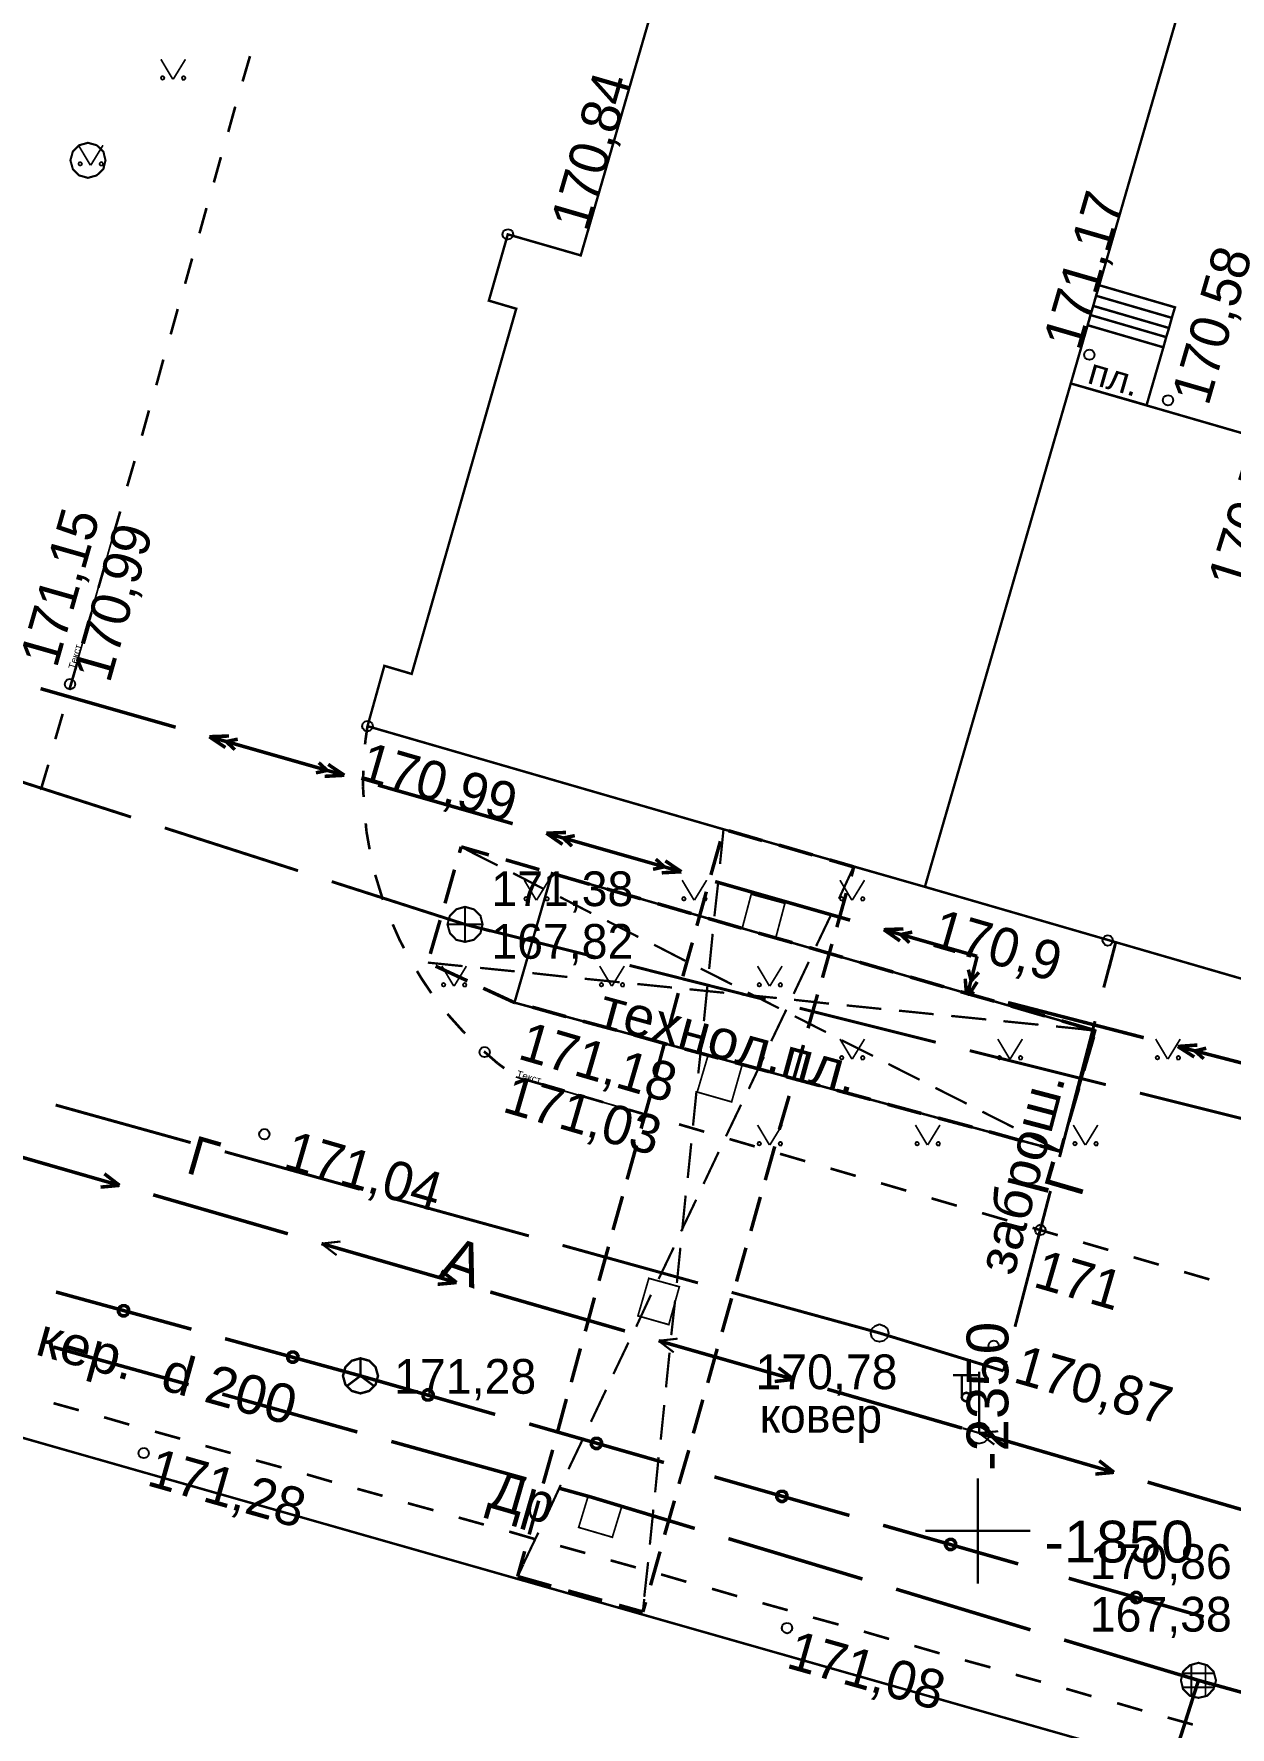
# Model space of a CAD drawing. Extents: x -2634 to -2115, y -2142 to -1393.
# Drawn here: x -2376.91 to -2342.81, y -1855.59 to -1807.33 of the extents above; entities that cross this region are included whole.
import ezdxf

# ---------------------------------------------------------------- set-up
doc = ezdxf.new("R2010")
doc.units = 0
doc.header["$MEASUREMENT"] = 0
for name, color, linetype in [('500_Дополн-Бордюры__п', 7, 'Continuous'), ('500_Дополн-Ступени__л', 7, 'Continuous'), ('500_Дороги-Проезжие_ч', 7, 'Continuous'), ('500_Линии_-Линии_связ', 7, 'Continuous'), ('500_Линии_-Смотровые_', 7, 'Continuous'), ('500_Линии_-Фонари_час', 7, 'Continuous'), ('500_Линии_-Электрокаб', 7, 'Continuous'), ('500_Объект-Баки__цист', 7, 'Continuous'), ('500_Объект-Опоры', 7, 'Continuous'), ('500_Растит-Газоны__са', 7, 'Continuous'), ('500_Растит-Лес_и_лесо', 7, 'Continuous'), ('500_Рельеф-Высотные_о', 7, 'Continuous'), ('500_Строен-Дополнения', 7, 'Continuous'), ('500_Строен-Здания', 7, 'Continuous'), ('500_Трубоп-Газопровод', 7, 'Continuous'), ('500_Трубоп-Канализаци', 7, 'Continuous'), ('500_Трубоп-Смотровые_', 7, 'Continuous'), ('ЗАЯВКИ-Условные_з', 7, 'Continuous')]:
    doc.layers.add(name, color=color, linetype=linetype)
doc.styles.add('TARIAL', font='Arial')

# ---------------------------------------------------------------- blocks, each defined once
blk = doc.blocks.new('block_25')
at = {"layer": '500_Растит-Газоны__са', "color": 0, "const_width": 0.05}
for points in [[(2.35, 3.02), (2.69, 2.45)], [(2.7, 2.45), (3.05, 3.02)], [(0, 0.57), (0.34, 0)], [(0.35, 0), (0.7, 0.57)]]:
    blk.add_lwpolyline(points, dxfattribs=at)
for points in [[(2.4, 2.54), (2.42, 2.53), (2.44, 2.51), (2.45, 2.49), (2.44, 2.46), (2.42, 2.45), (2.4, 2.44), (2.37, 2.45), (2.36, 2.46), (2.35, 2.49), (2.36, 2.51), (2.37, 2.53)], [(3, 2.54), (3.02, 2.53), (3.04, 2.51), (3.05, 2.49), (3.04, 2.46), (3.02, 2.44), (3, 2.44), (2.97, 2.44), (2.96, 2.46), (2.95, 2.49), (2.96, 2.51), (2.97, 2.53)], [(0.05, 0.09), (0.07, 0.08), (0.09, 0.06), (0.1, 0.04), (0.09, 0.01), (0.07, 0), (0.05, -0.01), (0.02, 0), (0.01, 0.01), (0, 0.04), (0.01, 0.06), (0.02, 0.08)], [(0.65, 0.09), (0.68, 0.08), (0.69, 0.06), (0.7, 0.04), (0.69, 0.01), (0.68, -0.01), (0.65, -0.01), (0.63, -0.01), (0.61, 0.01), (0.6, 0.04), (0.61, 0.06), (0.63, 0.08)]]:
    blk.add_lwpolyline(points, close=True, dxfattribs=at)

msp = doc.modelspace()

# ---------------------------------------------------------------- linework, layer by layer
at = {"layer": '500_Дополн-Бордюры__п', "color": 1, "const_width": 0.075}
for points in [[(-2370.96, -1808.68), (-2370.75, -1807.96)], [(-2371.37, -1810.12), (-2371.17, -1809.4)], [(-2371.78, -1811.56), (-2371.58, -1810.84)], [(-2372.19, -1813.01), (-2371.99, -1812.29)], [(-2372.6, -1814.45), (-2372.4, -1813.73)], [(-2373.01, -1815.89), (-2372.81, -1815.17)], [(-2373.42, -1817.34), (-2373.22, -1816.61)], [(-2373.83, -1818.78), (-2373.63, -1818.06)], [(-2374.25, -1820.22), (-2374.04, -1819.5)], [(-2374.66, -1821.66), (-2374.45, -1820.94)], [(-2375.07, -1823.11), (-2374.86, -1822.38)], [(-2375.48, -1824.55), (-2375.27, -1823.83)], [(-2375.89, -1825.99), (-2375.68, -1825.27)], [(-2376.3, -1827.43), (-2376.09, -1826.71)], [(-2367.47, -1827.58), (-2367.46, -1827.47)], [(-2367.46, -1827.47), (-2367.4, -1827.06)], [(-2367.4, -1827.06), (-2367.45, -1827.4)], [(-2376.7, -1828.83), (-2376.5, -1828.16)], [(-2367.53, -1828.77), (-2367.52, -1828.33)], [(-2376.74, -1828.86), (-2376.7, -1828.83)], [(-2367.51, -1829.08), (-2367.53, -1828.77)], [(-2367.43, -1830.06), (-2367.45, -1829.83)], [(-2367.34, -1830.57), (-2367.43, -1830.06)], [(-2367.17, -1831.33), (-2367.18, -1831.3)], [(-2366.98, -1831.95), (-2367.17, -1831.33)], [(-2366.96, -1832.01), (-2366.98, -1831.95)], [(-2366.49, -1833.14), (-2366.68, -1832.71)], [(-2366.36, -1833.39), (-2366.49, -1833.14)], [(-2365.85, -1834.27), (-2365.99, -1834.04)], [(-2365.58, -1834.67), (-2365.85, -1834.27)], [(-2365.08, -1835.31), (-2365.12, -1835.26)], [(-2364.65, -1835.79), (-2365.08, -1835.31)], [(-2364.62, -1835.82), (-2364.65, -1835.79)], [(-2363.69, -1836.67), (-2364.08, -1836.33)], [(-2363.5, -1836.81), (-2363.69, -1836.67)], [(-2362.12, -1837.36), (-2362.84, -1837.15)], [(-2360.68, -1837.78), (-2361.4, -1837.57)], [(-2359.24, -1838.2), (-2359.96, -1837.99)], [(-2357.8, -1838.62), (-2358.52, -1838.41)], [(-2356.36, -1839.04), (-2357.08, -1838.83)], [(-2354.92, -1839.46), (-2355.64, -1839.25)], [(-2353.48, -1839.88), (-2354.2, -1839.67)], [(-2352.04, -1840.3), (-2352.76, -1840.09)], [(-2350.6, -1840.73), (-2351.32, -1840.52)], [(-2349.16, -1841.15), (-2349.88, -1840.94)], [(-2347.72, -1841.57), (-2348.44, -1841.36)], [(-2346.28, -1841.99), (-2347, -1841.78)], [(-2344.84, -1842.41), (-2345.56, -1842.2)], [(-2343.4, -1842.83), (-2344.12, -1842.62)], [(-2375.63, -1846.56), (-2376.35, -1846.36)], [(-2374.19, -1846.97), (-2374.91, -1846.76)], [(-2372.74, -1847.37), (-2373.46, -1847.17)], [(-2371.3, -1847.78), (-2372.02, -1847.58)], [(-2369.85, -1848.19), (-2370.58, -1847.99)], [(-2368.41, -1848.6), (-2369.13, -1848.39)], [(-2366.97, -1849), (-2367.69, -1848.8)], [(-2365.52, -1849.41), (-2366.25, -1849.21)], [(-2364.08, -1849.82), (-2364.8, -1849.62)], [(-2362.64, -1850.23), (-2363.36, -1850.02)], [(-2361.19, -1850.63), (-2361.91, -1850.43)], [(-2359.75, -1851.04), (-2360.47, -1850.84)], [(-2358.31, -1851.45), (-2359.03, -1851.24)], [(-2356.86, -1851.86), (-2357.58, -1851.65)], [(-2355.42, -1852.26), (-2356.14, -1852.06)], [(-2353.97, -1852.67), (-2354.7, -1852.47)], [(-2352.53, -1853.08), (-2353.25, -1852.87)], [(-2351.09, -1853.49), (-2351.81, -1853.28)], [(-2349.64, -1853.89), (-2350.37, -1853.69)], [(-2348.2, -1854.3), (-2348.92, -1854.1)], [(-2346.76, -1854.71), (-2347.48, -1854.5)], [(-2345.31, -1855.12), (-2346.03, -1854.91)], [(-2343.87, -1855.52), (-2344.59, -1855.32)]]:
    msp.add_lwpolyline(points, dxfattribs=at)
at = {"layer": '500_Дополн-Ступени__л', "color": 0, "const_width": 0.07}
for points in [[(-2346.63, -1814.79), (-2346.71, -1815.08), (-2344.55, -1815.71), (-2344.47, -1815.42)], [(-2346.54, -1814.49), (-2346.63, -1814.79), (-2344.47, -1815.42), (-2344.38, -1815.12)], [(-2346.79, -1815.34), (-2346.87, -1815.63), (-2344.71, -1816.26), (-2344.63, -1815.97)], [(-2346.71, -1815.08), (-2346.79, -1815.34), (-2344.63, -1815.97), (-2344.55, -1815.71)]]:
    msp.add_lwpolyline(points, close=True, dxfattribs=at)
at = {"layer": '500_Линии_-Линии_связ', "color": 0, "const_width": 0.1}
for points in [[(-2372.42, -1844.25), (-2376.28, -1843.19)], [(-2367.6, -1845.58), (-2371.46, -1844.52)], [(-2367.6, -1845.58), (-2363.76, -1846.68)], [(-2362.79, -1846.95), (-2358.95, -1848.05)], [(-2357.51, -1848.46), (-2353.66, -1849.56)], [(-2352.7, -1849.84), (-2348.85, -1850.94)], [(-2347.41, -1851.35), (-2343.56, -1852.45)]]:
    msp.add_lwpolyline(points, dxfattribs=at)
for points in [[(-2374.39, -1843.87), (-2374.46, -1843.83), (-2374.5, -1843.76), (-2374.5, -1843.68), (-2374.46, -1843.62), (-2374.39, -1843.58), (-2374.31, -1843.58), (-2374.24, -1843.62), (-2374.21, -1843.68), (-2374.21, -1843.76), (-2374.25, -1843.83), (-2374.31, -1843.87)], [(-2369.57, -1845.19), (-2369.64, -1845.15), (-2369.67, -1845.09), (-2369.67, -1845.01), (-2369.64, -1844.94), (-2369.57, -1844.9), (-2369.49, -1844.9), (-2369.42, -1844.94), (-2369.38, -1845.01), (-2369.39, -1845.09), (-2369.42, -1845.15), (-2369.49, -1845.19)], [(-2365.64, -1845.98), (-2365.57, -1846.02), (-2365.53, -1846.09), (-2365.53, -1846.17), (-2365.57, -1846.24), (-2365.64, -1846.27), (-2365.72, -1846.27), (-2365.79, -1846.23), (-2365.82, -1846.16), (-2365.82, -1846.09), (-2365.78, -1846.02), (-2365.71, -1845.98)], [(-2360.83, -1847.36), (-2360.76, -1847.4), (-2360.73, -1847.46), (-2360.73, -1847.54), (-2360.77, -1847.61), (-2360.83, -1847.65), (-2360.91, -1847.65), (-2360.98, -1847.61), (-2361.02, -1847.54), (-2361.01, -1847.46), (-2360.97, -1847.39), (-2360.91, -1847.36)], [(-2355.54, -1848.87), (-2355.47, -1848.91), (-2355.44, -1848.98), (-2355.44, -1849.05), (-2355.48, -1849.12), (-2355.55, -1849.16), (-2355.62, -1849.16), (-2355.69, -1849.12), (-2355.73, -1849.05), (-2355.73, -1848.97), (-2355.69, -1848.9), (-2355.62, -1848.87)], [(-2350.73, -1850.24), (-2350.67, -1850.28), (-2350.63, -1850.35), (-2350.63, -1850.43), (-2350.67, -1850.49), (-2350.74, -1850.53), (-2350.82, -1850.53), (-2350.88, -1850.49), (-2350.92, -1850.42), (-2350.92, -1850.34), (-2350.88, -1850.28), (-2350.81, -1850.24)], [(-2345.45, -1851.75), (-2345.38, -1851.79), (-2345.34, -1851.86), (-2345.34, -1851.94), (-2345.38, -1852.01), (-2345.45, -1852.04), (-2345.53, -1852.04), (-2345.59, -1852), (-2345.63, -1851.93), (-2345.63, -1851.86), (-2345.59, -1851.79), (-2345.52, -1851.75)]]:
    msp.add_lwpolyline(points, close=True, dxfattribs=at)
at = {"layer": '500_Линии_-Смотровые_', "color": 0, "const_width": 0.07}
for points in [[(-2367.6, -1845.08), (-2367.35, -1845.15), (-2367.17, -1845.33), (-2367.1, -1845.58), (-2367.17, -1845.83), (-2367.35, -1846.01), (-2367.6, -1846.08), (-2367.85, -1846.01), (-2368.03, -1845.83), (-2368.1, -1845.58), (-2368.03, -1845.33), (-2367.85, -1845.15)], [(-2367.6, -1845.53), (-2367.6, -1845.53), (-2367.6, -1845.53), (-2367.6, -1845.53), (-2367.6, -1845.53), (-2367.6, -1845.53), (-2367.6, -1845.53), (-2367.6, -1845.53), (-2367.6, -1845.53), (-2367.6, -1845.53), (-2367.6, -1845.53), (-2367.6, -1845.53)]]:
    msp.add_lwpolyline(points, close=True, dxfattribs=at)
at = {"layer": '500_Линии_-Смотровые_', "color": 0, "const_width": 0.065}
for points in [[(-2367.6, -1845.08), (-2367.6, -1845.58)], [(-2368, -1845.88), (-2367.6, -1845.58)], [(-2367.6, -1845.58), (-2367.2, -1845.88)]]:
    msp.add_lwpolyline(points, dxfattribs=at)
at = {"layer": '500_Линии_-Фонари_час', "color": 0, "const_width": 0.065}
for points in [[(-2350.71, -1845.56), (-2349.96, -1845.56)], [(-2350.46, -1846.21), (-2350.46, -1845.56)], [(-2350.21, -1846.21), (-2350.21, -1845.56)], [(-2349.96, -1847.21), (-2349.96, -1845.46)], [(-2350.46, -1846.19), (-2350.46, -1846.06)], [(-2350.46, -1846.19), (-2350.46, -1846.06)], [(-2350.21, -1846.19), (-2350.21, -1846.06)], [(-2350.21, -1846.16), (-2350.21, -1846.16)]]:
    msp.add_lwpolyline(points, dxfattribs=at)
at = {"layer": '500_Линии_-Фонари_час', "color": 0, "const_width": 0.07}
msp.add_lwpolyline([(-2350.46, -1846.19), (-2350.44, -1846.12), (-2350.39, -1846.08), (-2350.33, -1846.06), (-2350.27, -1846.08), (-2350.22, -1846.12), (-2350.21, -1846.19), (-2350.22, -1846.25), (-2350.27, -1846.29), (-2350.33, -1846.31), (-2350.39, -1846.29), (-2350.44, -1846.25)], close=True, dxfattribs=at)
at = {"layer": '500_Линии_-Электрокаб', "color": 12, "const_width": 0.1}
for points in [[(-2372.87, -1827.09), (-2376.72, -1825.99)], [(-2371.35, -1827.34), (-2371.91, -1827.36)], [(-2368.06, -1828.46), (-2371.91, -1827.36)], [(-2371.45, -1827.67), (-2371.91, -1827.36)], [(-2371.1, -1827.43), (-2371.43, -1827.5)], [(-2371.18, -1827.73), (-2371.43, -1827.5)], [(-2368.55, -1828.32), (-2368.87, -1828.39)], [(-2368.55, -1828.32), (-2368.79, -1828.1)], [(-2368.06, -1828.46), (-2368.62, -1828.49)], [(-2368.06, -1828.46), (-2368.52, -1828.15)], [(-2363.26, -1829.84), (-2367.1, -1828.74)], [(-2361.74, -1830.09), (-2362.3, -1830.11)], [(-2358.45, -1831.21), (-2362.3, -1830.11)], [(-2361.84, -1830.43), (-2362.3, -1830.11)], [(-2361.49, -1830.18), (-2361.82, -1830.25)], [(-2361.57, -1830.48), (-2361.82, -1830.25)], [(-2358.94, -1831.07), (-2359.18, -1830.85)], [(-2358.94, -1831.07), (-2359.26, -1831.14)], [(-2358.45, -1831.21), (-2359.01, -1831.24)], [(-2358.45, -1831.21), (-2358.91, -1830.9)], [(-2353.64, -1832.59), (-2357.49, -1831.49)], [(-2352.12, -1832.84), (-2352.68, -1832.86)], [(-2350.02, -1833.62), (-2352.68, -1832.86)], [(-2352.22, -1833.18), (-2352.68, -1832.86)], [(-2351.87, -1832.93), (-2352.2, -1833)], [(-2351.95, -1833.23), (-2352.2, -1833)], [(-2350.28, -1834.65), (-2350.02, -1833.62)], [(-2350.33, -1834.63), (-2350.36, -1834.26)], [(-2350.19, -1834.32), (-2350.27, -1834)], [(-2350.19, -1834.32), (-2349.97, -1834.08)], [(-2350.11, -1834.69), (-2350.29, -1834.7)], [(-2350.11, -1834.69), (-2350.28, -1834.65)], [(-2350.11, -1834.69), (-2350.26, -1834.59)], [(-2350.22, -1834.66), (-2350.02, -1834.35)], [(-2345.27, -1835.94), (-2349.14, -1834.94)], [(-2343.74, -1836.15), (-2344.3, -1836.19)], [(-2340.43, -1837.19), (-2344.3, -1836.19)], [(-2343.83, -1836.49), (-2344.3, -1836.19)], [(-2343.49, -1836.24), (-2343.81, -1836.32)], [(-2343.56, -1836.54), (-2343.81, -1836.32)]]:
    msp.add_lwpolyline(points, dxfattribs=at)
at = {"layer": '500_Линии_-Электрокаб', "color": 1}
for points, const_width in [([(-2378.32, -1839.04), (-2374.47, -1840.15)], 0.1), ([(-2374.9, -1839.82), (-2374.47, -1840.15)], 0.1), ([(-2375.01, -1840.2), (-2374.47, -1840.15)], 0.1), ([(-2373.51, -1840.42), (-2369.67, -1841.53)], 0.1), ([(-2368.71, -1841.81), (-2364.86, -1842.92)], 0.1), ([(-2368.71, -1841.81), (-2368.17, -1841.75)], 0.06), ([(-2368.71, -1841.81), (-2368.28, -1842.14)], 0.06), ([(-2365.4, -1842.97), (-2364.86, -1842.92)], 0.1), ([(-2365.29, -1842.59), (-2364.86, -1842.92)], 0.1), ([(-2363.9, -1843.19), (-2360.06, -1844.3)], 0.1), ([(-2359.1, -1844.58), (-2355.25, -1845.68)], 0.1), ([(-2359.1, -1844.58), (-2358.56, -1844.52)], 0.06), ([(-2359.1, -1844.58), (-2358.67, -1844.91)], 0.06), ([(-2355.68, -1845.35), (-2355.25, -1845.68)], 0.1), ([(-2355.79, -1845.74), (-2355.25, -1845.68)], 0.1), ([(-2354.29, -1845.96), (-2350.45, -1847.07)], 0.1), ([(-2349.96, -1847.21), (-2350.44, -1847.07)], 0.06), ([(-2349.96, -1847.21), (-2346.12, -1848.33)], 0.1), ([(-2349.96, -1847.21), (-2349.42, -1847.16)], 0.06), ([(-2349.96, -1847.21), (-2349.53, -1847.54)], 0.06), ([(-2346.54, -1848), (-2346.12, -1848.33)], 0.1), ([(-2346.65, -1848.38), (-2346.12, -1848.33)], 0.1), ([(-2345.16, -1848.61), (-2341.32, -1849.73)], 0.1)]:
    msp.add_lwpolyline(points, dxfattribs=dict(at, const_width=const_width))
at = {"layer": '500_Объект-Баки__цист', "color": 0, "const_width": 0.07}
msp.add_lwpolyline([(-2346.65, -1835.74), (-2362.14, -1831.25), (-2363.21, -1834.94), (-2347.64, -1839.18)], close=True, dxfattribs=at)
at = {"layer": '500_Объект-Опоры', "color": 0, "const_width": 0.05}
for points in [[(-2356.72, -1832.83), (-2355.76, -1833.09), (-2355.5, -1832.11), (-2356.46, -1831.85)], [(-2358, -1837.49), (-2357.02, -1837.77), (-2356.72, -1836.72), (-2357.69, -1836.44)], [(-2359.69, -1843.87), (-2358.81, -1844.12), (-2358.51, -1843.04), (-2359.38, -1842.8)], [(-2361.38, -1849.9), (-2360.42, -1850.18), (-2360.15, -1849.3), (-2361.11, -1849.01)]]:
    msp.add_lwpolyline(points, close=True, dxfattribs=at)
at = {"layer": '500_Объект-Опоры', "color": 1, "const_width": 0.05}
msp.add_lwpolyline([(-2349.96, -1846.91), (-2349.81, -1846.95), (-2349.7, -1847.06), (-2349.66, -1847.21), (-2349.7, -1847.36), (-2349.81, -1847.47), (-2349.96, -1847.51), (-2350.11, -1847.47), (-2350.22, -1847.36), (-2350.26, -1847.21), (-2350.22, -1847.06), (-2350.11, -1846.95)], close=True, dxfattribs=at)
at = {"layer": '500_Растит-Лес_и_лесо', "color": 0, "const_width": 0.06}
msp.add_lwpolyline([(-2375.37, -1810.43), (-2375.12, -1810.5), (-2374.93, -1810.68), (-2374.87, -1810.93), (-2374.93, -1811.18), (-2375.12, -1811.36), (-2375.37, -1811.43), (-2375.62, -1811.36), (-2375.8, -1811.18), (-2375.87, -1810.93), (-2375.8, -1810.68), (-2375.62, -1810.5)], close=True, dxfattribs=at)
at = {"layer": '500_Рельеф-Высотные_о', "color": 0}
for points in [[(-2363.4, -1812.89), (-2363.32, -1812.91), (-2363.27, -1812.96), (-2363.25, -1813.04), (-2363.27, -1813.11), (-2363.32, -1813.17), (-2363.4, -1813.19), (-2363.47, -1813.17), (-2363.53, -1813.11), (-2363.55, -1813.04), (-2363.53, -1812.96), (-2363.47, -1812.91)], [(-2346.82, -1816.32), (-2346.74, -1816.34), (-2346.69, -1816.4), (-2346.67, -1816.47), (-2346.69, -1816.55), (-2346.74, -1816.6), (-2346.82, -1816.62), (-2346.89, -1816.6), (-2346.95, -1816.55), (-2346.97, -1816.47), (-2346.95, -1816.4), (-2346.89, -1816.34)], [(-2344.58, -1817.62), (-2344.5, -1817.64), (-2344.45, -1817.69), (-2344.43, -1817.77), (-2344.45, -1817.84), (-2344.5, -1817.9), (-2344.58, -1817.92), (-2344.65, -1817.9), (-2344.71, -1817.84), (-2344.73, -1817.77), (-2344.71, -1817.69), (-2344.65, -1817.64)], [(-2375.88, -1825.71), (-2375.81, -1825.73), (-2375.75, -1825.79), (-2375.73, -1825.86), (-2375.75, -1825.94), (-2375.81, -1825.99), (-2375.88, -1826.01), (-2375.96, -1825.99), (-2376.01, -1825.94), (-2376.03, -1825.86), (-2376.01, -1825.79), (-2375.96, -1825.73)], [(-2367.4, -1826.91), (-2367.33, -1826.93), (-2367.27, -1826.98), (-2367.25, -1827.06), (-2367.27, -1827.13), (-2367.33, -1827.19), (-2367.4, -1827.21), (-2367.48, -1827.19), (-2367.53, -1827.13), (-2367.55, -1827.06), (-2367.53, -1826.98), (-2367.48, -1826.93)], [(-2346.3, -1833.02), (-2346.22, -1833.04), (-2346.17, -1833.09), (-2346.15, -1833.17), (-2346.17, -1833.24), (-2346.22, -1833.3), (-2346.3, -1833.32), (-2346.37, -1833.3), (-2346.42, -1833.24), (-2346.45, -1833.17), (-2346.42, -1833.09), (-2346.37, -1833.04)], [(-2364.06, -1836.2), (-2363.99, -1836.22), (-2363.93, -1836.28), (-2363.91, -1836.35), (-2363.93, -1836.43), (-2363.99, -1836.48), (-2364.06, -1836.5), (-2364.14, -1836.48), (-2364.19, -1836.43), (-2364.21, -1836.35), (-2364.19, -1836.28), (-2364.14, -1836.22)], [(-2370.34, -1838.54), (-2370.26, -1838.56), (-2370.21, -1838.62), (-2370.19, -1838.69), (-2370.21, -1838.77), (-2370.26, -1838.82), (-2370.34, -1838.84), (-2370.41, -1838.82), (-2370.47, -1838.77), (-2370.49, -1838.69), (-2370.47, -1838.62), (-2370.41, -1838.56)], [(-2348.22, -1841.27), (-2348.14, -1841.29), (-2348.09, -1841.35), (-2348.07, -1841.42), (-2348.09, -1841.5), (-2348.14, -1841.55), (-2348.22, -1841.57), (-2348.29, -1841.55), (-2348.35, -1841.5), (-2348.37, -1841.42), (-2348.35, -1841.35), (-2348.29, -1841.29)], [(-2349.55, -1844.57), (-2349.47, -1844.59), (-2349.42, -1844.65), (-2349.4, -1844.72), (-2349.42, -1844.8), (-2349.47, -1844.85), (-2349.55, -1844.87), (-2349.62, -1844.85), (-2349.68, -1844.8), (-2349.7, -1844.72), (-2349.68, -1844.65), (-2349.62, -1844.59)], [(-2373.78, -1847.63), (-2373.7, -1847.65), (-2373.65, -1847.71), (-2373.63, -1847.78), (-2373.65, -1847.86), (-2373.7, -1847.91), (-2373.78, -1847.93), (-2373.85, -1847.91), (-2373.91, -1847.86), (-2373.93, -1847.78), (-2373.91, -1847.71), (-2373.85, -1847.65)], [(-2355.44, -1852.62), (-2355.36, -1852.64), (-2355.31, -1852.69), (-2355.29, -1852.77), (-2355.31, -1852.84), (-2355.36, -1852.9), (-2355.44, -1852.92), (-2355.51, -1852.9), (-2355.57, -1852.84), (-2355.59, -1852.77), (-2355.57, -1852.69), (-2355.51, -1852.64)]]:
    msp.add_lwpolyline(points, close=True, dxfattribs=at)
at = {"layer": '500_Рельеф-Высотные_о', "color": 0, "const_width": 0.05}
for points in [[(-2375.74, -1825.45), (-2374.59, -1821.41)], [(-2363.17, -1837.06), (-2359.14, -1838.23)]]:
    msp.add_lwpolyline(points, dxfattribs=at)
at = {"layer": '500_Строен-Дополнения', "color": 0, "const_width": 0.07}
msp.add_lwpolyline([(-2346.87, -1815.63), (-2347.35, -1817.29), (-2345.19, -1817.91), (-2344.71, -1816.26)], close=True, dxfattribs=at)
at = {"layer": '500_Строен-Дополнения', "color": 0}
for points, const_width in [([(-2357.34, -1830.34), (-2357.61, -1831.3)], 0.1), ([(-2357.25, -1830), (-2357.35, -1830.99)], 0.065), ([(-2357.25, -1830), (-2356.82, -1830.12)], 0.065), ([(-2356.15, -1830.32), (-2357.11, -1830.04)], 0.1), ([(-2364.73, -1830.5), (-2364.78, -1830.67)], 0.1), ([(-2363.94, -1830.73), (-2364.73, -1830.5)], 0.1), ([(-2364.73, -1830.5), (-2364.39, -1830.67)], 0.065), ([(-2363.69, -1831.03), (-2364.58, -1830.58)], 0.065), ([(-2362.5, -1831.15), (-2363.46, -1830.87)], 0.1), ([(-2354.71, -1830.73), (-2355.67, -1830.45)], 0.1), ([(-2353.54, -1831.07), (-2354.23, -1830.87)], 0.1), ([(-2364.92, -1831.15), (-2365.19, -1832.11)], 0.1), ([(-2362.36, -1831.71), (-2363.25, -1831.25)], 0.065), ([(-2361.06, -1831.57), (-2362.02, -1831.29)], 0.1), ([(-2353.54, -1831.07), (-2353.96, -1831.98)], 0.065), ([(-2353.61, -1831.34), (-2353.54, -1831.07)], 0.1), ([(-2359.61, -1831.98), (-2360.58, -1831.7)], 0.1), ([(-2357.74, -1831.78), (-2358.01, -1832.75)], 0.1), ([(-2357.4, -1831.49), (-2357.51, -1832.48)], 0.065), ([(-2354.02, -1832.79), (-2353.75, -1831.82)], 0.1), ([(-2361.02, -1832.39), (-2361.91, -1831.93)], 0.065), ([(-2358.17, -1832.4), (-2359.13, -1832.12)], 0.1), ([(-2365.33, -1832.59), (-2365.61, -1833.55)], 0.1), ([(-2359.68, -1833.07), (-2360.57, -1832.61)], 0.065), ([(-2356.73, -1832.82), (-2357.69, -1832.54)], 0.1), ([(-2354.18, -1832.43), (-2354.61, -1833.33)], 0.065), ([(-2358.14, -1833.23), (-2358.41, -1834.19)], 0.1), ([(-2357.56, -1832.98), (-2357.66, -1833.98)], 0.065), ([(-2355.29, -1833.23), (-2356.25, -1832.96)], 0.1), ([(-2354.43, -1834.23), (-2354.16, -1833.27)], 0.1), ([(-2358.34, -1833.75), (-2359.23, -1833.29)], 0.065), ([(-2353.85, -1833.65), (-2354.81, -1833.37)], 0.1), ([(-2365.68, -1833.8), (-2364.69, -1833.9)], 0.065), ([(-2365.46, -1833.9), (-2364.55, -1834.32)], 0.1), ([(-2364.19, -1833.95), (-2363.2, -1834.05)], 0.065), ([(-2362.7, -1834.1), (-2361.7, -1834.21)], 0.065), ([(-2357.01, -1834.42), (-2357.9, -1833.97)], 0.065), ([(-2354.82, -1833.78), (-2355.25, -1834.69)], 0.065), ([(-2352.41, -1834.07), (-2353.37, -1833.79)], 0.1), ([(-2350.97, -1834.49), (-2351.93, -1834.21)], 0.1), ([(-2364.1, -1834.53), (-2363.21, -1834.94)], 0.1), ([(-2361.21, -1834.26), (-2360.21, -1834.36)], 0.065), ([(-2359.71, -1834.41), (-2358.72, -1834.51)], 0.065), ([(-2358.54, -1834.67), (-2358.8, -1835.64)], 0.1), ([(-2358.22, -1834.56), (-2357.23, -1834.66)], 0.065), ([(-2357.71, -1834.47), (-2357.81, -1835.47)], 0.065), ([(-2356.73, -1834.71), (-2355.73, -1834.81)], 0.065), ([(-2355.67, -1835.1), (-2356.56, -1834.65)], 0.065), ([(-2354.84, -1835.67), (-2354.57, -1834.71)], 0.1), ([(-2349.53, -1834.9), (-2350.49, -1834.63)], 0.1), ([(-2363.21, -1834.94), (-2363.19, -1834.94)], 0.1), ([(-2362.7, -1835.07), (-2361.74, -1835.34)], 0.1), ([(-2355.46, -1835.14), (-2355.89, -1836.04)], 0.065), ([(-2355.24, -1834.86), (-2354.24, -1834.97)], 0.065), ([(-2353.74, -1835.02), (-2352.75, -1835.12)], 0.065), ([(-2352.25, -1835.17), (-2351.26, -1835.27)], 0.065), ([(-2348.09, -1835.32), (-2349.05, -1835.04)], 0.1), ([(-2361.26, -1835.47), (-2360.29, -1835.73)], 0.1), ([(-2354.33, -1835.78), (-2355.22, -1835.33)], 0.065), ([(-2350.76, -1835.32), (-2349.76, -1835.42)], 0.065), ([(-2349.27, -1835.47), (-2348.27, -1835.57)], 0.065), ([(-2347.77, -1835.62), (-2346.78, -1835.72)], 0.065), ([(-2346.65, -1835.74), (-2347.61, -1835.46)], 0.1), ([(-2359.81, -1835.86), (-2358.85, -1836.13)], 0.1), ([(-2358.94, -1836.12), (-2359.2, -1837.08)], 0.1), ([(-2357.86, -1835.96), (-2357.97, -1836.96)], 0.065), ([(-2355.25, -1837.12), (-2354.97, -1836.15)], 0.1), ([(-2352.99, -1836.46), (-2353.89, -1836.01)], 0.065), ([(-2346.65, -1835.74), (-2347.02, -1835.7)], 0.065), ([(-2346.98, -1836.88), (-2346.7, -1835.92)], 0.1), ([(-2358.36, -1836.26), (-2357.4, -1836.52)], 0.1), ([(-2356.92, -1836.65), (-2355.95, -1836.91)], 0.1), ([(-2356.1, -1836.49), (-2356.53, -1837.4)], 0.065), ([(-2355.47, -1837.05), (-2354.5, -1837.31)], 0.1), ([(-2351.66, -1837.14), (-2352.55, -1836.69)], 0.065), ([(-2359.33, -1837.57), (-2359.6, -1838.53)], 0.1), ([(-2358.02, -1837.46), (-2358.12, -1838.45)], 0.065), ([(-2355.66, -1838.56), (-2355.38, -1837.6)], 0.1), ([(-2354.02, -1837.44), (-2353.06, -1837.7)], 0.1), ([(-2350.32, -1837.82), (-2351.21, -1837.37)], 0.065), ([(-2347.4, -1838.33), (-2347.12, -1837.37)], 0.1), ([(-2356.75, -1837.85), (-2357.18, -1838.75)], 0.065), ([(-2352.57, -1837.84), (-2351.61, -1838.1)], 0.1), ([(-2348.98, -1838.5), (-2349.87, -1838.05)], 0.065), ([(-2351.13, -1838.23), (-2350.16, -1838.49)], 0.1), ([(-2359.73, -1839.01), (-2360, -1839.98)], 0.1), ([(-2358.17, -1838.95), (-2358.27, -1839.94)], 0.065), ([(-2356.06, -1840), (-2355.79, -1839.04)], 0.1), ([(-2349.68, -1838.62), (-2348.72, -1838.89)], 0.1), ([(-2347.64, -1839.18), (-2348.54, -1838.73)], 0.065), ([(-2348.23, -1839.02), (-2347.64, -1839.18)], 0.1), ([(-2347.64, -1839.18), (-2348.08, -1839.06)], 0.065), ([(-2347.64, -1839.18), (-2347.54, -1838.81)], 0.1), ([(-2357.39, -1839.2), (-2357.82, -1840.11)], 0.065), ([(-2360.13, -1840.46), (-2360.4, -1841.42)], 0.1), ([(-2358.33, -1840.44), (-2358.43, -1841.44)], 0.065), ([(-2356.47, -1841.45), (-2356.2, -1840.48)], 0.1), ([(-2358.03, -1840.56), (-2358.46, -1841.46)], 0.065), ([(-2360.53, -1841.9), (-2360.8, -1842.87)], 0.1), ([(-2358.67, -1841.92), (-2359.1, -1842.82)], 0.065), ([(-2358.48, -1841.93), (-2358.58, -1842.93)], 0.065), ([(-2356.88, -1842.89), (-2356.61, -1841.93)], 0.1), ([(-2360.93, -1843.35), (-2361.19, -1844.31)], 0.1), ([(-2359.32, -1843.27), (-2359.74, -1844.18)], 0.065), ([(-2357.29, -1844.33), (-2357.02, -1843.37)], 0.1), ([(-2358.63, -1843.43), (-2358.74, -1844.42)], 0.065), ([(-2361.33, -1844.8), (-2361.59, -1845.76)], 0.1), ([(-2359.96, -1844.63), (-2360.39, -1845.53)], 0.065), ([(-2357.7, -1845.78), (-2357.43, -1844.81)], 0.1), ([(-2358.79, -1844.92), (-2358.89, -1845.91)], 0.065), ([(-2361.73, -1846.24), (-2361.99, -1847.21)], 0.1), ([(-2360.6, -1845.98), (-2361.03, -1846.89)], 0.065), ([(-2358.11, -1847.22), (-2357.84, -1846.26)], 0.1), ([(-2358.94, -1846.41), (-2359.04, -1847.4)], 0.065), ([(-2362.12, -1847.69), (-2362.39, -1848.65)], 0.1), ([(-2361.24, -1847.34), (-2361.67, -1848.24)], 0.065), ([(-2358.52, -1848.66), (-2358.24, -1847.7)], 0.1), ([(-2359.1, -1847.9), (-2359.2, -1848.9)], 0.065), ([(-2361.89, -1848.69), (-2362.31, -1849.6)], 0.065), ([(-2362.52, -1849.14), (-2362.79, -1850.1)], 0.1), ([(-2358.93, -1850.11), (-2358.65, -1849.14)], 0.1), ([(-2359.25, -1849.39), (-2359.35, -1850.39)], 0.065), ([(-2362.53, -1850.05), (-2362.96, -1850.95)], 0.065), ([(-2362.92, -1850.58), (-2363.12, -1851.3)], 0.1), ([(-2359.33, -1851.55), (-2359.06, -1850.59)], 0.1), ([(-2363.12, -1851.3), (-2362.96, -1850.96)], 0.065), ([(-2359.4, -1850.89), (-2359.51, -1851.88)], 0.065), ([(-2363.12, -1851.3), (-2362.16, -1851.57)], 0.1), ([(-2361.68, -1851.71), (-2360.71, -1851.98)], 0.1), ([(-2360.23, -1852.12), (-2359.55, -1852.31)], 0.1), ([(-2359.55, -1852.31), (-2359.47, -1852.03)], 0.1), ([(-2359.55, -1852.31), (-2359.51, -1851.94)], 0.065)]:
    msp.add_lwpolyline(points, dxfattribs=dict(at, const_width=const_width))
at = {"layer": '500_Строен-Здания', "color": 0, "const_width": 0.07}
msp.add_lwpolyline([(-2287.67, -1714.03), (-2291.74, -1728.04), (-2294.15, -1727.34), (-2302.52, -1724.91), (-2319.16, -1720.09), (-2346.54, -1814.49), (-2347.35, -1817.29), (-2351.51, -1831.64), (-2357.25, -1830), (-2367.4, -1827.06), (-2366.92, -1825.34), (-2366.14, -1825.57), (-2363.16, -1815.16), (-2363.94, -1814.93), (-2363.4, -1813.04), (-2361.32, -1813.64), (-2352.2, -1782.19), (-2354.8, -1781.43), (-2345.01, -1747.67), (-2342.54, -1748.39), (-2333.17, -1716.43), (-2335.73, -1715.68)], dxfattribs=at)
for points in [[(-2347.35, -1817.29), (-2318.8, -1825.57), (-2322.97, -1839.92), (-2351.51, -1831.64)], [(-2399.53, -1840.99), (-2334.14, -1859.63), (-2333.96, -1859.02), (-2329.39, -1860.38), (-2334.87, -1878.87), (-2340.59, -1877.18), (-2342.28, -1883.13), (-2360.27, -1878.03), (-2359.42, -1875.04), (-2376.01, -1870.34), (-2376.86, -1873.33), (-2394.68, -1868.28), (-2393.01, -1862.39), (-2404.52, -1859.13)]]:
    msp.add_lwpolyline(points, close=True, dxfattribs=at)
at = {"layer": '500_Трубоп-Газопровод', "color": 5, "const_width": 0.085}
for points in [[(-2346.41, -1834.51), (-2346.07, -1833.23)], [(-2346.07, -1833.23), (-2346.26, -1833.96)], [(-2347.67, -1839.34), (-2346.66, -1835.47)], [(-2376.29, -1837.86), (-2372.44, -1838.93)], [(-2371.47, -1839.19), (-2367.62, -1840.26)], [(-2348.94, -1844.18), (-2347.93, -1840.31)], [(-2366.65, -1840.53), (-2362.8, -1841.59)], [(-2361.84, -1841.86), (-2357.98, -1842.93)], [(-2357.02, -1843.2), (-2353.16, -1844.26)], [(-2352.8, -1844.36), (-2353.52, -1844.16)], [(-2352.8, -1844.36), (-2349.27, -1845.44)], [(-2349.27, -1845.44), (-2349.19, -1845.15)]]:
    msp.add_lwpolyline(points, dxfattribs=at)
at = {"layer": '500_Трубоп-Канализаци', "color": 34, "const_width": 0.085}
for points in [[(-2374.14, -1829.65), (-2377.94, -1828.43)], [(-2369.38, -1831.18), (-2373.18, -1829.96)], [(-2364.62, -1832.71), (-2368.42, -1831.49)], [(-2360.9, -1833.64), (-2364.62, -1832.71)], [(-2364.62, -1832.71), (-2363.89, -1832.9)], [(-2356.05, -1834.86), (-2359.93, -1833.88)], [(-2351.2, -1836.07), (-2355.08, -1835.1)], [(-2346.35, -1837.28), (-2350.23, -1836.31)], [(-2341.5, -1838.49), (-2345.38, -1837.52)]]:
    msp.add_lwpolyline(points, dxfattribs=at)
at = {"layer": '500_Трубоп-Канализаци', "color": 32, "const_width": 0.1}
for points in [[(-2372.5, -1845.83), (-2376.35, -1844.76)], [(-2367.69, -1847.18), (-2371.54, -1846.1)], [(-2362.87, -1848.52), (-2366.72, -1847.45)], [(-2361.01, -1849.04), (-2361.91, -1848.79)], [(-2358.07, -1849.93), (-2361.01, -1849.04)], [(-2353.29, -1851.37), (-2357.11, -1850.22)], [(-2348.5, -1852.82), (-2352.33, -1851.66)], [(-2343.71, -1854.26), (-2347.54, -1853.11)], [(-2343.71, -1854.26), (-2344.45, -1856.59)], [(-2341.94, -1854.75), (-2343.71, -1854.26)], [(-2343.71, -1854.26), (-2343.37, -1854.36)]]:
    msp.add_lwpolyline(points, dxfattribs=at)
at = {"layer": '500_Трубоп-Смотровые_', "color": 0, "const_width": 0.06}
for points in [[(-2364.62, -1832.21), (-2364.37, -1832.28), (-2364.18, -1832.46), (-2364.12, -1832.71), (-2364.18, -1832.96), (-2364.37, -1833.15), (-2364.62, -1833.21), (-2364.87, -1833.15), (-2365.05, -1832.96), (-2365.12, -1832.71), (-2365.05, -1832.46), (-2364.87, -1832.28)], [(-2343.71, -1853.76), (-2343.46, -1853.83), (-2343.28, -1854.01), (-2343.21, -1854.26), (-2343.28, -1854.51), (-2343.46, -1854.7), (-2343.71, -1854.76), (-2343.96, -1854.7), (-2344.15, -1854.51), (-2344.21, -1854.26), (-2344.15, -1854.01), (-2343.96, -1853.83)]]:
    msp.add_lwpolyline(points, close=True, dxfattribs=at)
at = {"layer": '500_Трубоп-Смотровые_', "color": 0, "const_width": 0.055}
for points in [[(-2364.62, -1833.21), (-2364.62, -1832.21)], [(-2365.12, -1832.71), (-2364.12, -1832.71)], [(-2343.91, -1854.71), (-2343.91, -1853.81)], [(-2343.51, -1854.71), (-2343.51, -1853.81)], [(-2344.16, -1854.06), (-2343.26, -1854.06)], [(-2344.16, -1854.46), (-2343.26, -1854.46)]]:
    msp.add_lwpolyline(points, dxfattribs=at)
at = {"layer": '500_Трубоп-Смотровые_', "color": 0}
msp.add_lwpolyline([(-2352.8, -1844.11), (-2352.68, -1844.15), (-2352.58, -1844.24), (-2352.55, -1844.36), (-2352.58, -1844.49), (-2352.68, -1844.58), (-2352.8, -1844.61), (-2352.93, -1844.58), (-2353.02, -1844.49), (-2353.05, -1844.36), (-2353.02, -1844.24), (-2352.93, -1844.15)], close=True, dxfattribs=at)
msp.add_lwpolyline([(-2344.01, -1854.21), (-2344.01, -1854.21)], dxfattribs=at)
at = {"layer": 'ЗАЯВКИ-Условные_з', "color": 98, "const_width": 0.065}
for points in [[(-2350, -1851.5), (-2350, -1848.5)], [(-2351.5, -1850), (-2348.5, -1850)]]:
    msp.add_lwpolyline(points, dxfattribs=at)

# ---------------------------------------------------------------- block references
at = {"layer": '500_Растит-Газоны__са'}
for p in [(-2375.64, -1811.07), (-2365.28, -1834.47), (-2360.78, -1834.47), (-2356.28, -1834.47), (-2356.28, -1839), (-2351.78, -1839), (-2347.28, -1839)]:
    msp.add_blockref('block_25', p, dxfattribs=at)

# ---------------------------------------------------------------- texts
at = {"layer": '500_Дороги-Проезжие_ч', "color": 0}
msp.add_text('А', height=1.23, rotation=340.91, dxfattribs=at).set_placement((-2365.39, -1842.74))
at = {"layer": '500_Линии_-Смотровые_', "color": 0}
msp.add_text('171,28', height=0.99, dxfattribs=at).set_placement((-2366.64, -1846.09))
at = {"layer": '500_Объект-Баки__цист', "color": 0, "style": 'TARIAL'}
msp.add_text('технол.пл. ', height=1.11, rotation=344.75, dxfattribs=at).set_placement((-2360.88, -1835.57))
at = {"layer": '500_Рельеф-Высотные_о', "color": 214}
for s, rotation, p in [('170,84', 73.83, (-2361.13, -1813)), ('171,17', 73.83, (-2347.09, -1816.39)), ('170,58', 73.83, (-2343.43, -1817.96)), ('170,52', 72.82, (-2342.41, -1823.23)), ('171,15', 74.11, (-2376.26, -1825.43)), ('170,99', 74.11, (-2374.75, -1825.86)), ('170,99', 343.85, (-2367.7, -1828.56)), ('170,9', 343.85, (-2351.38, -1833.32)), ('171,18', 343.73, (-2363.15, -1836.53)), ('171,03', 343.73, (-2363.59, -1838.04)), ('171,04', 343.78, (-2369.84, -1839.64)), ('171', 343.73, (-2348.46, -1843.03)), ('170,87', 344, (-2349.03, -1845.75)), ('171,28', 344.19, (-2373.73, -1848.69)), ('171,08', 344.19, (-2355.5, -1853.89))]:
    msp.add_text(s, height=1.11, rotation=rotation, dxfattribs=at).set_placement(p)
at = {"layer": '500_Рельеф-Высотные_о', "color": 0, "style": 'TARIAL'}
for rotation, p in [(74.11, (-2375.74, -1825.45)), (343.73, (-2363.17, -1837.06))]:
    msp.add_text('Текст', height=0.2, rotation=rotation, dxfattribs=at).set_placement(p)
at = {"layer": '500_Строен-Дополнения', "color": 0, "style": 'TARIAL'}
msp.add_text('пл. ', height=0.74, rotation=343.83, dxfattribs=at).set_placement((-2346.91, -1817.27))
at = {"layer": '500_Трубоп-Газопровод', "color": 5, "style": 'TARIAL'}
msp.add_text('заброш.', height=1.11, rotation=75.33, dxfattribs=at).set_placement((-2348.98, -1842.76))
at = {"layer": '500_Трубоп-Газопровод', "color": 5}
for rotation, p in [(343.9, (-2372.62, -1839.78)), (73.76, (-2347.06, -1840.52))]:
    msp.add_text('Г', height=1.11, rotation=rotation, dxfattribs=at).set_placement(p)
at = {"layer": '500_Трубоп-Канализаци', "color": 14, "style": 'TARIAL'}
msp.add_text('кер.  d 200', height=1.11, rotation=344.41, dxfattribs=at).set_placement((-2376.91, -1844.96))
at = {"layer": '500_Трубоп-Канализаци', "color": 14}
msp.add_text('Др', height=1.11, rotation=343.91, dxfattribs=at).set_placement((-2364.01, -1849.31))
at = {"layer": '500_Трубоп-Смотровые_', "color": 5}
for s, p in [('171,38', (-2363.87, -1832.19)), ('167,82', (-2363.87, -1833.69)), ('170,78', (-2356.34, -1845.96)), ('ковер', (-2356.22, -1847.2)), ('170,86', (-2346.81, -1851.37)), ('167,38', (-2346.81, -1852.87))]:
    msp.add_text(s, height=0.99, dxfattribs=at).set_placement(p)
at = {"layer": 'ЗАЯВКИ-Условные_з', "color": 0, "style": 'TARIAL'}
msp.add_text('-2350', height=1.19, rotation=90, dxfattribs=at).set_placement((-2349.13, -1848.29))
msp.add_text('-1850', height=1.19, dxfattribs=at).set_placement((-2348.1, -1850.9))

doc.saveas('drawing.dxf')
